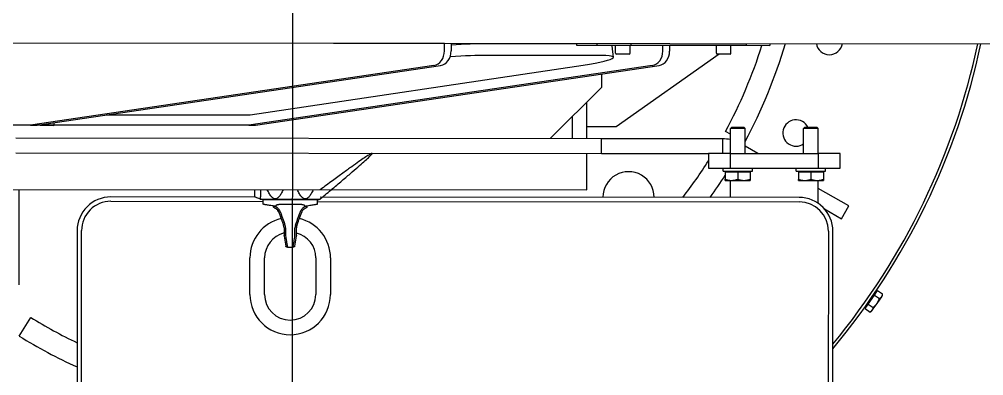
# Model space of a CAD drawing. Header units: millimetres. Extents: x -179076 to 119312, y -18667 to 180141.
# Drawn here: x -64025 to -63367, y 128106 to 128349 of the extents above; entities that cross this region are included whole.
import ezdxf

# ---------------------------------------------------------------- set-up
doc = ezdxf.new("R2010")
doc.units = ezdxf.units.MM
for name, color, linetype in [('X-EXT_PH$0$A-254', 254, 'Continuous'), ('X-EXT_PH$0$A-ELE3', 4, 'Continuous'), ('X-EXT_PH$0$A-MEP1a', 5, 'Continuous'), ('X-EXT_PH$0$A-PAT', 251, 'Continuous'), ('X-EXT_PH$0$EA-K', 30, 'Continuous')]:
    doc.layers.add(name, color=color, linetype=linetype)

# ---------------------------------------------------------------- blocks, each defined once
blk = doc.blocks.new('X-EXT_PH$0$bmu_office')
at = {"layer": 'X-EXT_PH$0$A-MEP1a', "color": 251}
for p, q in [((1290948.96, -1565237.36), (1290948.96, -1563974.84)), ((1290948.96, -1565237.36), (1290948.96, -1563974.84)), ((1290582.96, -1564373.21), (1290582.96, -1564013.21)), ((1291092.96, -1564013.21), (1291092.96, -1564373.21)), ((1290579.96, -1564193.21), (1290579.96, -1564373.21)), ((1290582.96, -1564373.21), (1290582.96, -1564193.21)), ((1291092.96, -1564193.21), (1291092.96, -1564373.21)), ((1291095.96, -1564373.21), (1291095.96, -1564193.21)), ((1291135.39, -1564301.12), (1291127.52, -1564313.89)), ((1290553.46, -1564318.54), (1290554.51, -1564318.05)), ((1290557.9, -1564320.39), (1290554.51, -1564318.05)), ((1290549.76, -1564323.89), (1290546.56, -1564328.52)), ((1290552.97, -1564319.26), (1290549.76, -1564323.89)), ((1290550.88, -1564331.59), (1290557.37, -1564322.22)), ((1290555.76, -1564323.48), (1290551.49, -1564329.65)), ((1290555.76, -1564323.48), (1290552.38, -1564321.13)), ((1290553.46, -1564318.54), (1290552.97, -1564319.26)), ((1290557.9, -1564320.39), (1290555.76, -1564323.48)), ((1290556.21, -1564323.89), (1290556.22, -1564323.9)), ((1290556.87, -1564321.88), (1290557.37, -1564322.22)), ((1290546.06, -1564329.23), (1290545.97, -1564330.39)), ((1290549.36, -1564332.73), (1290545.97, -1564330.39)), ((1290546.56, -1564328.52), (1290546.06, -1564329.23)), ((1290551.49, -1564329.65), (1290548.11, -1564327.3)), ((1290551.49, -1564329.65), (1290549.36, -1564332.73)), ((1290550.38, -1564331.25), (1290550.88, -1564331.59)), ((1290552.04, -1564329.92), (1290552.05, -1564329.92)), ((1290922.96, -1564354.71), (1290922.96, -1564329.71)), ((1290932.96, -1564354.71), (1290932.96, -1564329.71)), ((1290967.96, -1564329.71), (1290967.96, -1564354.71)), ((1290977.96, -1564329.71), (1290977.96, -1564354.71)), ((1291135.46, -1564336.21), (1291135.46, -1564401.21)), ((1290947.42, -1564362.72), (1290946.21, -1564369.59)), ((1290948.52, -1564362.25), (1290947.93, -1564362.25)), ((1290949.04, -1564361.71), (1290951.88, -1564361.71)), ((1290952.99, -1564362.25), (1290952.39, -1564362.25)), ((1290954.7, -1564369.59), (1290953.49, -1564362.72)), ((1290946.21, -1564369.62), (1290946.21, -1564369.59)), ((1290946.21, -1564369.62), (1290946.21, -1564369.95)), ((1290946.21, -1564370.24), (1290946.21, -1564369.95)), ((1290946.21, -1564370.24), (1290946.21, -1564375.21)), ((1290947.21, -1564369.5), (1290947.21, -1564369.69)), ((1290947.21, -1564369.69), (1290947.21, -1564369.69)), ((1290947.21, -1564369.85), (1290947.21, -1564375.21)), ((1290953.77, -1564370.09), (1290953.7, -1564369.69)), ((1290953.71, -1564375.21), (1290953.71, -1564369.85)), ((1290954.71, -1564369.62), (1290954.7, -1564369.59)), ((1290954.71, -1564369.95), (1290954.71, -1564369.62)), ((1290954.71, -1564369.95), (1290954.71, -1564370.24)), ((1290954.71, -1564375.21), (1290954.71, -1564370.24)), ((1290945.9, -1564376.92), (1290944.91, -1564379.66)), ((1290956.01, -1564379.66), (1290955.01, -1564376.92)), ((1290574.17, -1564381.75), (1290569.17, -1564390.41)), ((1290585.69, -1564388.41), (1290574.17, -1564381.75)), ((1290944.73, -1564380.14), (1290942.64, -1564385.9)), ((1290958.28, -1564385.9), (1290956.18, -1564380.14)), ((1290569.17, -1564390.41), (1290589.96, -1564402.41)), ((1290939.93, -1564388.77), (1290939.5, -1564388.96)), ((1290961.41, -1564388.96), (1290960.98, -1564388.77)), ((1290589.96, -1564392.18), (1290589.96, -1564407.81)), ((1290931.96, -1564393.21), (1290602.96, -1564393.21)), ((1290931.96, -1564393.21), (1290602.96, -1564393.21)), ((1290602.96, -1564396.21), (1290929.96, -1564396.21)), ((1290649.96, -1564396.21), (1290649.96, -1564407.81)), ((1290929.99, -1564394.76), (1290929.96, -1564394.98)), ((1290932.04, -1564394.21), (1290929.99, -1564394.76)), ((1290970.92, -1564394.76), (1290929.99, -1564394.76)), ((1290931.96, -1564391.64), (1290931.96, -1564394.21)), ((1290931.96, -1564394.21), (1290968.96, -1564394.21)), ((1290942.58, -1564391.21), (1290958.33, -1564391.21)), ((1290968.87, -1564394.21), (1290970.92, -1564394.76)), ((1290968.96, -1564391.64), (1290968.96, -1564394.21)), ((1291072.96, -1564393.21), (1290968.96, -1564393.21)), ((1291072.96, -1564393.21), (1290968.96, -1564393.21)), ((1290970.92, -1564394.76), (1290970.96, -1564394.98)), ((1290974.63, -1564396.35), (1290970.96, -1564395.01)), ((1290974.25, -1564396.21), (1291072.96, -1564396.21)), ((1290974.96, -1564401.21), (1290974.96, -1564396.81)), ((1291141.96, -1564401.21), (1290747.96, -1564401.21)), ((1290747.96, -1564401.21), (1290747.96, -1564426.21)), ((1290590.71, -1564407.81), (1290586.46, -1564407.81)), ((1290586.46, -1564413.61), (1290586.46, -1564408.57)), ((1290599.21, -1564407.81), (1290590.71, -1564407.81)), ((1290594.96, -1564413.61), (1290594.96, -1564408.57)), ((1290603.46, -1564407.81), (1290599.21, -1564407.81)), ((1290603.46, -1564413.61), (1290603.46, -1564408.57)), ((1290640.71, -1564407.81), (1290636.46, -1564407.81)), ((1290636.46, -1564413.61), (1290636.46, -1564408.57)), ((1290649.21, -1564407.81), (1290640.71, -1564407.81)), ((1290644.96, -1564413.61), (1290644.96, -1564408.57)), ((1290653.46, -1564407.81), (1290649.21, -1564407.81)), ((1290653.46, -1564413.61), (1290653.46, -1564408.57)), ((1290589.96, -1564416.21), (1290574.96, -1564416.21)), ((1290574.96, -1564416.21), (1290574.96, -1564426.21)), ((1290604.96, -1564414.21), (1290584.96, -1564414.21)), ((1290584.96, -1564414.21), (1290584.96, -1564416.21)), ((1290594.96, -1564413.61), (1290586.46, -1564413.61)), ((1290587.26, -1564413.61), (1290587.26, -1564414.21)), ((1290589.96, -1564426.21), (1290589.96, -1564416.21)), ((1290649.96, -1564416.21), (1290589.96, -1564416.21)), ((1290603.46, -1564413.61), (1290594.96, -1564413.61)), ((1290602.66, -1564413.61), (1290602.66, -1564414.21)), ((1290604.96, -1564414.21), (1290604.96, -1564416.21)), ((1290654.96, -1564414.21), (1290634.96, -1564414.21)), ((1290634.96, -1564414.21), (1290634.96, -1564416.21)), ((1290644.96, -1564413.61), (1290636.46, -1564413.61)), ((1290637.26, -1564413.61), (1290637.26, -1564414.21)), ((1290653.46, -1564413.61), (1290644.96, -1564413.61)), ((1290664.96, -1564416.21), (1290649.96, -1564416.21)), ((1290649.96, -1564416.21), (1290649.96, -1564426.21)), ((1290652.66, -1564413.61), (1290652.66, -1564414.21)), ((1290654.96, -1564414.21), (1290654.96, -1564416.21)), ((1290664.96, -1564426.21), (1290664.96, -1564416.21)), ((1290574.96, -1564426.21), (1290589.96, -1564426.21)), ((1290649.96, -1564426.21), (1290589.96, -1564426.21)), ((1290589.96, -1564426.21), (1290589.96, -1564443.29)), ((1290599.96, -1564426.21), (1290599.96, -1564443.29)), ((1290631.17, -1564426.21), (1290639.96, -1564431.28)), ((1290639.96, -1564426.21), (1290639.96, -1564443.29)), ((1290649.96, -1564426.21), (1290664.96, -1564426.21)), ((1290649.96, -1564426.21), (1290649.96, -1564443.29)), ((1290655.46, -1564436.21), (1290655.46, -1564426.21)), ((1290713.12, -1564426.21), (1290664.96, -1564426.21)), ((1290737.96, -1564426.21), (1290713.12, -1564426.21)), ((1291137.96, -1564426.21), (1290737.96, -1564426.21)), ((1290737.96, -1564426.21), (1290737.96, -1564436.21)), ((1290655.46, -1564436.21), (1290713.12, -1564436.21)), ((1290713.12, -1564436.21), (1290737.96, -1564436.21)), ((1290737.96, -1564436.21), (1291137.96, -1564436.21)), ((1290737.96, -1564471.21), (1290772.96, -1564436.21)), ((1290747.96, -1564436.21), (1290747.96, -1564461.21)), ((1290757.96, -1564451.21), (1290757.96, -1564436.21)), ((1290589.96, -1564443.29), (1290599.96, -1564443.29)), ((1290590.88, -1564444.21), (1290589.96, -1564443.29)), ((1290599.04, -1564444.21), (1290599.96, -1564443.29)), ((1290639.96, -1564443.29), (1290649.96, -1564443.29)), ((1290640.88, -1564444.21), (1290639.96, -1564443.29)), ((1290649.04, -1564444.21), (1290649.96, -1564443.29)), ((1290649.96, -1564439.31), (1290653.34, -1564441.13)), ((1290599.04, -1564444.21), (1290590.88, -1564444.21)), ((1290649.04, -1564444.21), (1290640.88, -1564444.21)), ((1290657.65, -1564494.01), (1290727.96, -1564444.21)), ((1290974.14, -1564445.21), (1290698.74, -1564486.14)), ((1290703.33, -1564486.14), (1290978.73, -1564445.21)), ((1290727.96, -1564444.21), (1290747.96, -1564444.21)), ((1291123.27, -1564445.21), (1290847.87, -1564486.14)), ((1290852.46, -1564486.14), (1291127.86, -1564445.21)), ((1290978.73, -1564445.21), (1290974.14, -1564445.21)), ((1290978.73, -1564445.21), (1291109.08, -1564445.21)), ((1291109.08, -1564445.21), (1291119.6, -1564445.21)), ((1291111.6, -1564445.61), (1291111.6, -1564446.94)), ((1291112.2, -1564445.01), (1291121, -1564445.01)), ((1291115.61, -1564446.35), (1291115.61, -1564445.01)), ((1291118.46, -1564445.92), (1291118.46, -1564445.01)), ((1291119.6, -1564445.21), (1291123.27, -1564445.21)), ((1291127.86, -1564445.21), (1291123.27, -1564445.21)), ((1291127.86, -1564445.21), (1291348.63, -1564445.21)), ((1290977.94, -1564452.33), (1290755.14, -1564485.72)), ((1291076.17, -1564452.21), (1290979.53, -1564452.21)), ((1290737.96, -1564480.31), (1290737.96, -1564471.21)), ((1290649.61, -1564494.61), (1290649.61, -1564500.01)), ((1290650.21, -1564494.01), (1290659.01, -1564494.01)), ((1290659.61, -1564494.61), (1290659.61, -1564500.01)), ((1290691.54, -1564500.01), (1290691.54, -1564496.07)), ((1290696.13, -1564496.07), (1290696.13, -1564500.01)), ((1290718.43, -1564494.61), (1290718.43, -1564500.01)), ((1290719.03, -1564494.01), (1290727.83, -1564494.01)), ((1290728.43, -1564494.61), (1290728.43, -1564500.01)), ((1290729.86, -1564491.73), (1290730.66, -1564499.67)), ((1290740.78, -1564493.04), (1290816.49, -1564493.04)), ((1290840.67, -1564501.21), (1290840.67, -1564496.07)), ((1290845.25, -1564496.07), (1290845.25, -1564501.21)), ((1291366.24, -1564501.21), (1288934.29, -1564501.21)), ((1290639.21, -1564500.01), (1290622.99, -1564500.01)), ((1290622.99, -1564501.21), (1290622.99, -1564500.01)), ((1290717.99, -1564500.01), (1290639.21, -1564500.01)), ((1290639.21, -1564501.21), (1290639.21, -1564500.01)), ((1290649.18, -1564500.01), (1290649.61, -1564499.71)), ((1290717.99, -1564501.21), (1290717.99, -1564500.01)), ((1290741.16, -1564500.01), (1290717.99, -1564500.01)), ((1290755.05, -1564500.01), (1290741.16, -1564500.01)), ((1290741.16, -1564501.21), (1290741.16, -1564500.01)), ((1290755.05, -1564501.21), (1290755.05, -1564500.01)), ((1290755.05, -1564500.98), (1290817.29, -1564500.98)), ((1291348.63, -1564501.21), (1290845.25, -1564501.21))]:
    blk.add_line(p, q, dxfattribs=at)
for centre, radius, start, end in [((1290950.46, -1564601.21), 352.5, 58.35631, 65.62129), ((1290950.46, -1564601.21), 482, 140.2348, 168.02594), ((1290950.46, -1564601.21), 480, 140.52256, 167.9753), ((1290950.46, -1564601.21), 480, 140.52256, 167.9753), ((1290950.46, -1564601.21), 337.5, 58.35631, 64.46191), ((1290950.46, -1564329.71), 27.5, 0, 180), ((1290950.46, -1564329.71), 17.5, 0, 180), ((1290950.46, -1564354.71), 27.5, 180, 256.93252), ((1290950.46, -1564354.71), 17.5, 180, 255.94477), ((1290950.46, -1564354.71), 17.5, 284.05523, 0), ((1290950.46, -1564354.71), 27.5, 283.06748, 0), ((1290602.96, -1564373.21), 23, 180, 270), ((1290602.96, -1564373.21), 20, 180, 270), ((1290602.96, -1564373.21), 20, 180, 270), ((1291072.96, -1564373.21), 20, 270, 0), ((1291072.96, -1564373.21), 23, 270, 0), ((1291072.96, -1564373.21), 20, 270, 0), ((1290937.94, -1564384.19), 6, 297.20496, 297.205), ((1290950.46, -1564601.21), 352.5, 144.43964, 147.41072), ((1290950.46, -1564601.21), 337.5, 142.59772, 147.77128), ((1290719.46, -1564396.21), 17.5, 180, 0), ((1290974.46, -1564396.81), 0.5, 359.99988, 69.99995), ((1290605.15, -1564440.19), 9, 206.51264, 125.26892), ((1290950.46, -1564601.21), 352.5, 151.7452, 163.51956), ((1290950.46, -1564601.21), 337.5, 151.68506, 162.55129), ((1291112.2, -1564445.61), 0.6, 90, 180), ((1291121, -1564445.61), 0.6, 14.33767, 90), ((1290582.44, -1564502.6), 9, 8.88422, 171.11578), ((1290650.21, -1564494.61), 0.6, 90, 180), ((1290659.01, -1564494.61), 0.6, 0, 90), ((1290719.03, -1564494.61), 0.6, 90, 180), ((1290727.83, -1564494.61), 0.6, 0, 90)]:
    blk.add_arc(centre, radius, start, end, dxfattribs=at)
for centre, major_axis, ratio, start_param, end_param in [((1290946.71, -1564369.67), (0.499, -0.044), 0.887189, 1.64826, 3.064129), ((1290954.21, -1564369.67), (-0.499, -0.044), 0.887189, 3.219056, 4.634925), ((1290941.21, -1564375.21), (0.83, 4.93), 0.999715, 4.530481, 4.879646), ((1290959.96, -1564375.17), (5.18, 0.89), 0.974931, 2.976123, 3.316511), ((1290937.38, -1564383.95), (-5.16, 2.19), 0.94473, 3.085798, 3.191169), ((1290963.53, -1564383.95), (-5.15, -2.19), 0.944833, 6.233599, 6.338982), ((1290979.53, -1564468.21), (0, 16), 0.819152, 0, 0.122173), ((1290699.73, -1564496.07), (0, 10), 0.819152, 0.121143, 1.570796), ((1290704.32, -1564496.07), (0, 10), 0.819152, 0.121143, 1.570796), ((1290789.56, -1564485.72), (-59.7, -6), 0.069901, 5.319743, 6.89054), ((1290848.86, -1564496.07), (0, 10), 0.819152, 0.121143, 1.570796), ((1290853.45, -1564496.07), (0, 10), 0.819152, 0.121143, 1.570796), ((1290865.27, -1564485.72), (59.7, 6), 0.069901, 3.748947, 4.293675), ((1290790.36, -1564493.66), (-59.7, -6), 0.069901, 0, 0.087335), ((1290866.07, -1564493.66), (-59.7, -6), 0.069901, 0.607354, 1.124227)]:
    blk.add_ellipse(centre, major_axis=major_axis, ratio=ratio, start_param=start_param, end_param=end_param, dxfattribs=at)
for points, weights in [([(1290554.51, -1564318.05), (1290553.46, -1564318.54), (1290552.97, -1564319.26)], [1, 1.0379548493, 1]), ([(1290549.76, -1564323.89), (1290548.77, -1564325.32), (1290548.11, -1564327.3)], [1, 1.0379548493, 1]), ([(1290552.38, -1564321.13), (1290550.75, -1564322.46), (1290549.76, -1564323.89)], [1, 1.0379548493, 1]), ([(1290552.97, -1564319.26), (1290552.47, -1564319.98), (1290552.38, -1564321.13)], [1, 1.0379548493, 1]), ([(1290546.56, -1564328.52), (1290546.06, -1564329.23), (1290545.97, -1564330.39)], [1, 1.0379548493, 1]), ([(1290548.11, -1564327.3), (1290547.06, -1564327.8), (1290546.56, -1564328.52)], [1, 1.0379548493, 1]), ([(1290929.96, -1564394.98), (1290859.52, -1564453.62), (1290929.96, -1564401.21)], [1.11747537856, 1.11747537856, 1.09267004985]), ([(1290934.8, -1564401.21), (1290940.21, -1564389.02), (1290945.62, -1564401.21)], [1.09267004985, 1.14228070727, 1.09267004985]), ([(1290955.3, -1564401.21), (1290960.71, -1564389.02), (1290966.12, -1564401.21)], [1.09267004985, 1.14228070727, 1.09267004985]), ([(1290970.96, -1564395.03), (1290970.38, -1564395.46), (1290970.96, -1564394.98)], [1.06442805147, 1.06462075613, 1.06462075613]), ([(1290586.46, -1564408.57), (1290586.46, -1564407.81), (1290586.46, -1564407.81)], [1, 1.0379548493, 1]), ([(1290590.71, -1564407.81), (1290588.73, -1564407.81), (1290586.46, -1564408.57)], [1, 1.0379548493, 1]), ([(1290594.96, -1564408.57), (1290592.68, -1564407.81), (1290590.71, -1564407.81)], [1, 1.0379548493, 1]), ([(1290599.21, -1564407.81), (1290597.23, -1564407.81), (1290594.96, -1564408.57)], [1, 1.0379548493, 1]), ([(1290603.46, -1564408.57), (1290601.18, -1564407.81), (1290599.21, -1564407.81)], [1, 1.0379548493, 1]), ([(1290603.46, -1564407.81), (1290603.46, -1564407.81), (1290603.46, -1564408.57)], [1, 1.0379548493, 1]), ([(1290636.46, -1564408.57), (1290636.46, -1564407.81), (1290636.46, -1564407.81)], [1, 1.0379548493, 1]), ([(1290640.71, -1564407.81), (1290638.73, -1564407.81), (1290636.46, -1564408.57)], [1, 1.0379548493, 1]), ([(1290644.96, -1564408.57), (1290642.68, -1564407.81), (1290640.71, -1564407.81)], [1, 1.0379548493, 1]), ([(1290649.21, -1564407.81), (1290647.23, -1564407.81), (1290644.96, -1564408.57)], [1, 1.0379548493, 1]), ([(1290653.46, -1564408.57), (1290651.18, -1564407.81), (1290649.21, -1564407.81)], [1, 1.0379548493, 1]), ([(1290653.46, -1564407.81), (1290653.46, -1564407.81), (1290653.46, -1564408.57)], [1, 1.0379548493, 1])]:
    blk.add_rational_spline(points, weights, degree=2, dxfattribs=at)
for points, knots in [([(1290948.54, -1564362.12), (1290948.54, -1564362.12), (1290948.54, -1564362.12), (1290948.54, -1564362.12), (1290948.54, -1564362.12), (1290948.54, -1564362.14), (1290948.54, -1564362.17), (1290948.53, -1564362.2), (1290948.52, -1564362.24), (1290948.51, -1564362.29), (1290948.5, -1564362.36), (1290948.49, -1564362.44), (1290948.47, -1564362.55), (1290948.46, -1564362.62), (1290948.44, -1564362.7), (1290948.43, -1564362.79), (1290948.4, -1564362.94), (1290948.37, -1564363.11), (1290948.33, -1564363.31), (1290948.32, -1564363.41), (1290948.3, -1564363.51), (1290948.28, -1564363.62), (1290948.24, -1564363.86), (1290948.19, -1564364.13), (1290948.14, -1564364.43), (1290948.12, -1564364.54), (1290948.1, -1564364.65), (1290948.08, -1564364.77), (1290948.02, -1564365.11), (1290947.95, -1564365.48), (1290947.88, -1564365.88), (1290947.86, -1564365.99), (1290947.84, -1564366.1), (1290947.82, -1564366.2), (1290947.74, -1564366.66), (1290947.66, -1564367.14), (1290947.57, -1564367.65), (1290947.55, -1564367.74), (1290947.54, -1564367.82), (1290947.52, -1564367.91), (1290947.42, -1564368.47), (1290947.32, -1564369.07), (1290947.21, -1564369.69)], [0.5001235, 0.5001235, 0.5001235, 0.5001235, 0.5001249, 0.5001249, 0.5001249, 0.5384615, 0.5384615, 0.5384615, 0.572344, 0.572344, 0.572344, 0.6153846, 0.6153846, 0.6153846, 0.6445199, 0.6445199, 0.6445199, 0.6923077, 0.6923077, 0.6923077, 0.7166325, 0.7166325, 0.7166325, 0.7692308, 0.7692308, 0.7692308, 0.7887691, 0.7887691, 0.7887691, 0.8461538, 0.8461538, 0.8461538, 0.8610029, 0.8610029, 0.8610029, 0.9230769, 0.9230769, 0.9230769, 0.933307, 0.933307, 0.933307, 1, 1, 1, 1]), ([(1290947.43, -1564362.66), (1290947.43, -1564362.66), (1290947.43, -1564362.66), (1290947.43, -1564362.66), (1290947.43, -1564362.66), (1290947.43, -1564362.67), (1290947.43, -1564362.67), (1290947.43, -1564362.68), (1290947.43, -1564362.68), (1290947.43, -1564362.68), (1290947.43, -1564362.69), (1290947.43, -1564362.7), (1290947.42, -1564362.72)], [0.4999574, 0.4999574, 0.4999574, 0.4999574, 0.5, 0.5, 0.5, 0.75, 0.75, 0.75, 0.8115697, 0.8115697, 0.8115697, 1, 1, 1, 1]), ([(1290947.43, -1564362.66), (1290947.44, -1564362.64), (1290947.44, -1564362.63), (1290947.46, -1564362.56), (1290947.48, -1564362.51), (1290947.54, -1564362.42), (1290947.58, -1564362.38), (1290947.66, -1564362.32), (1290947.71, -1564362.29), (1290947.81, -1564362.26), (1290947.87, -1564362.25), (1290947.93, -1564362.25)], [0, 0, 0, 0, 0.00521497, 0.00521497, 0.02114676, 0.02114676, 0.03707937, 0.03707937, 0.05298908, 0.05298908, 0.06953016, 0.06953016, 0.06953016, 0.06953016]), ([(1290948.54, -1564362.12), (1290948.55, -1564362.09), (1290948.56, -1564362.07), (1290948.58, -1564361.99), (1290948.61, -1564361.94), (1290948.67, -1564361.86), (1290948.71, -1564361.82), (1290948.8, -1564361.76), (1290948.85, -1564361.74), (1290948.95, -1564361.72), (1290948.99, -1564361.71), (1290949.04, -1564361.71)], [0, 0, 0, 0, 0.00872805, 0.00872805, 0.02425746, 0.02425746, 0.04020342, 0.04020342, 0.05613474, 0.05613474, 0.06956063, 0.06956063, 0.06956063, 0.06956063]), ([(1290951.88, -1564361.71), (1290951.93, -1564361.71), (1290951.98, -1564361.72), (1290952.09, -1564361.75), (1290952.13, -1564361.78), (1290952.22, -1564361.84), (1290952.26, -1564361.88), (1290952.32, -1564361.97), (1290952.34, -1564362.02), (1290952.36, -1564362.09), (1290952.37, -1564362.1), (1290952.37, -1564362.12)], [0, 0, 0, 0, 0.01615904, 0.01615904, 0.03208272, 0.03208272, 0.04801483, 0.04801483, 0.06394664, 0.06394664, 0.06953355, 0.06953355, 0.06953355, 0.06953355]), ([(1290953.7, -1564369.69), (1290953.59, -1564369.07), (1290953.49, -1564368.47), (1290953.39, -1564367.91), (1290953.37, -1564367.82), (1290953.36, -1564367.74), (1290953.34, -1564367.65), (1290953.25, -1564367.14), (1290953.17, -1564366.66), (1290953.09, -1564366.2), (1290953.07, -1564366.1), (1290953.05, -1564365.99), (1290953.03, -1564365.88), (1290952.96, -1564365.48), (1290952.89, -1564365.11), (1290952.83, -1564364.77), (1290952.81, -1564364.65), (1290952.79, -1564364.54), (1290952.77, -1564364.43), (1290952.72, -1564364.13), (1290952.68, -1564363.86), (1290952.63, -1564363.62), (1290952.61, -1564363.51), (1290952.6, -1564363.41), (1290952.58, -1564363.31), (1290952.54, -1564363.11), (1290952.51, -1564362.94), (1290952.49, -1564362.79), (1290952.47, -1564362.7), (1290952.46, -1564362.62), (1290952.44, -1564362.55), (1290952.43, -1564362.44), (1290952.41, -1564362.36), (1290952.4, -1564362.29), (1290952.39, -1564362.24), (1290952.38, -1564362.2), (1290952.38, -1564362.17), (1290952.37, -1564362.14), (1290952.37, -1564362.12), (1290952.37, -1564362.12), (1290952.37, -1564362.12), (1290952.37, -1564362.12), (1290952.37, -1564362.12)], [0, 0, 0, 0, 0.0666927, 0.0666927, 0.0666927, 0.0769231, 0.0769231, 0.0769231, 0.1389972, 0.1389972, 0.1389972, 0.1538462, 0.1538462, 0.1538462, 0.2112308, 0.2112308, 0.2112308, 0.2307692, 0.2307692, 0.2307692, 0.2833675, 0.2833675, 0.2833675, 0.3076923, 0.3076923, 0.3076923, 0.3554801, 0.3554801, 0.3554801, 0.3846154, 0.3846154, 0.3846154, 0.427656, 0.427656, 0.427656, 0.4615385, 0.4615385, 0.4615385, 0.4998751, 0.4998751, 0.4998751, 0.4998765, 0.4998765, 0.4998765, 0.4998765]), ([(1290952.99, -1564362.25), (1290953.04, -1564362.25), (1290953.09, -1564362.26), (1290953.2, -1564362.29), (1290953.24, -1564362.32), (1290953.33, -1564362.38), (1290953.37, -1564362.42), (1290953.43, -1564362.51), (1290953.45, -1564362.56), (1290953.47, -1564362.62), (1290953.48, -1564362.64), (1290953.48, -1564362.66)], [0, 0, 0, 0, 0.01615652, 0.01615652, 0.03208029, 0.03208029, 0.0480124, 0.0480124, 0.06394421, 0.06394421, 0.06953468, 0.06953468, 0.06953468, 0.06953468]), ([(1290953.49, -1564362.72), (1290953.49, -1564362.7), (1290953.48, -1564362.69), (1290953.48, -1564362.68), (1290953.48, -1564362.68), (1290953.48, -1564362.68), (1290953.48, -1564362.67), (1290953.48, -1564362.67), (1290953.48, -1564362.66), (1290953.48, -1564362.66), (1290953.48, -1564362.66), (1290953.48, -1564362.66), (1290953.48, -1564362.66)], [0, 0, 0, 0, 0.1884303, 0.1884303, 0.1884303, 0.25, 0.25, 0.25, 0.4951739, 0.4951739, 0.4951739, 0.5000426, 0.5000426, 0.5000426, 0.5000426]), ([(1290947.71, -1564369.46), (1290947.65, -1564369.46), (1290947.58, -1564369.46), (1290947.53, -1564369.47), (1290947.47, -1564369.48), (1290947.42, -1564369.5), (1290947.37, -1564369.52), (1290947.33, -1564369.54), (1290947.29, -1564369.57), (1290947.26, -1564369.6), (1290947.23, -1564369.63), (1290947.21, -1564369.66), (1290947.21, -1564369.69)], [0, 0, 0, 0, 0.25, 0.25, 0.25, 0.5, 0.5, 0.5, 0.75, 0.75, 0.75, 1, 1, 1, 1]), ([(1290953.7, -1564369.69), (1290953.7, -1564369.66), (1290953.68, -1564369.63), (1290953.65, -1564369.6), (1290953.62, -1564369.57), (1290953.59, -1564369.54), (1290953.54, -1564369.52), (1290953.5, -1564369.5), (1290953.44, -1564369.48), (1290953.39, -1564369.47), (1290953.33, -1564369.46), (1290953.27, -1564369.46), (1290953.21, -1564369.46)], [0, 0, 0, 0, 0.25, 0.25, 0.25, 0.5, 0.5, 0.5, 0.75, 0.75, 0.75, 1, 1, 1, 1]), ([(1290946.84, -1564377.26), (1290946.58, -1564378), (1290946.31, -1564378.74), (1290946.04, -1564379.48), (1290946.03, -1564379.5), (1290946.02, -1564379.52), (1290946.02, -1564379.53), (1290945.74, -1564380.29), (1290945.46, -1564381.06), (1290945.19, -1564381.81), (1290944.91, -1564382.57), (1290944.64, -1564383.33), (1290944.37, -1564384.07), (1290944.36, -1564384.08), (1290944.36, -1564384.1), (1290944.35, -1564384.12), (1290944.09, -1564384.84), (1290943.83, -1564385.54), (1290943.58, -1564386.24)], [0, 0, 0, 0, 0.243593, 0.243593, 0.243593, 0.25, 0.25, 0.25, 0.499697, 0.499697, 0.499697, 0.75, 0.75, 0.75, 0.755795, 0.755795, 0.755795, 1, 1, 1, 1]), ([(1290957.34, -1564386.24), (1290957.08, -1564385.54), (1290956.83, -1564384.84), (1290956.56, -1564384.12), (1290956.56, -1564384.1), (1290956.55, -1564384.08), (1290956.54, -1564384.07), (1290956.28, -1564383.33), (1290956, -1564382.57), (1290955.73, -1564381.82), (1290955.45, -1564381.06), (1290955.17, -1564380.3), (1290954.9, -1564379.53), (1290954.89, -1564379.52), (1290954.88, -1564379.5), (1290954.87, -1564379.48), (1290954.6, -1564378.74), (1290954.34, -1564378), (1290954.07, -1564377.26)], [0, 0, 0, 0, 0.244205, 0.244205, 0.244205, 0.25, 0.25, 0.25, 0.5, 0.5, 0.5, 0.75, 0.75, 0.75, 0.756407, 0.756407, 0.756407, 1, 1, 1, 1]), ([(1290944.91, -1564379.66), (1290944.89, -1564379.7), (1290944.88, -1564379.73), (1290944.87, -1564379.76), (1290944.87, -1564379.77), (1290944.86, -1564379.78), (1290944.86, -1564379.79), (1290944.85, -1564379.83), (1290944.83, -1564379.87), (1290944.81, -1564379.91), (1290944.8, -1564379.96), (1290944.78, -1564380), (1290944.77, -1564380.03), (1290944.77, -1564380.04), (1290944.76, -1564380.05), (1290944.76, -1564380.06), (1290944.75, -1564380.09), (1290944.74, -1564380.11), (1290944.73, -1564380.14)], [0.0000029, 0.0000029, 0.0000029, 0.0000029, 0.2013938, 0.2013938, 0.2013938, 0.25, 0.25, 0.25, 0.5, 0.5, 0.5, 0.75, 0.75, 0.75, 0.8089077, 0.8089077, 0.8089077, 1, 1, 1, 1]), ([(1290956.18, -1564380.14), (1290956.17, -1564380.11), (1290956.16, -1564380.09), (1290956.15, -1564380.06), (1290956.15, -1564380.05), (1290956.14, -1564380.04), (1290956.14, -1564380.03), (1290956.13, -1564380), (1290956.11, -1564379.96), (1290956.1, -1564379.92), (1290956.08, -1564379.87), (1290956.07, -1564379.83), (1290956.05, -1564379.79), (1290956.05, -1564379.78), (1290956.05, -1564379.77), (1290956.04, -1564379.76), (1290956.03, -1564379.73), (1290956.02, -1564379.7), (1290956.01, -1564379.66)], [0.0000067, 0.0000067, 0.0000067, 0.0000067, 0.1910922, 0.1910922, 0.1910922, 0.25, 0.25, 0.25, 0.495038, 0.495038, 0.495038, 0.75, 0.75, 0.75, 0.7986062, 0.7986062, 0.7986062, 1, 1, 1, 1]), ([(1290932.38, -1564391.14), (1290932.38, -1564391.14), (1290932.39, -1564391.14), (1290932.42, -1564391.14), (1290932.42, -1564391.14), (1290932.42, -1564391.14), (1290932.42, -1564391.14), (1290932.47, -1564391.13), (1290932.58, -1564391.11), (1290932.75, -1564391.08), (1290932.75, -1564391.08), (1290932.75, -1564391.08), (1290932.75, -1564391.08), (1290932.91, -1564391.06), (1290933.13, -1564391.02), (1290933.39, -1564390.98), (1290933.4, -1564390.98), (1290933.4, -1564390.98), (1290933.41, -1564390.98), (1290933.67, -1564390.94), (1290933.99, -1564390.89), (1290934.35, -1564390.83), (1290934.36, -1564390.83), (1290934.37, -1564390.83), (1290934.38, -1564390.82), (1290934.75, -1564390.77), (1290935.15, -1564390.7), (1290935.61, -1564390.63), (1290935.62, -1564390.63), (1290935.64, -1564390.63), (1290935.66, -1564390.62), (1290936.11, -1564390.55), (1290936.6, -1564390.47), (1290937.13, -1564390.39), (1290937.15, -1564390.39), (1290937.18, -1564390.38), (1290937.2, -1564390.38), (1290937.73, -1564390.29), (1290938.28, -1564390.21), (1290938.88, -1564390.11)], [0.4999853, 0.4999853, 0.4999853, 0.4999853, 0.5384615, 0.5384615, 0.5384615, 0.5387842, 0.5387842, 0.5387842, 0.6153846, 0.6153846, 0.6153846, 0.6163518, 0.6163518, 0.6163518, 0.6923077, 0.6923077, 0.6923077, 0.6939192, 0.6939192, 0.6939192, 0.7692308, 0.7692308, 0.7692308, 0.7714856, 0.7714856, 0.7714856, 0.8461538, 0.8461538, 0.8461538, 0.8490498, 0.8490498, 0.8490498, 0.9230769, 0.9230769, 0.9230769, 0.9266279, 0.9266279, 0.9266279, 1, 1, 1, 1]), ([(1290938.88, -1564390.11), (1290939, -1564390.09), (1290939.12, -1564390.07), (1290939.25, -1564390.04), (1290939.26, -1564390.04), (1290939.26, -1564390.04), (1290939.27, -1564390.04), (1290939.4, -1564390.01), (1290939.54, -1564389.97), (1290939.69, -1564389.92), (1290939.72, -1564389.92), (1290939.74, -1564389.91), (1290939.76, -1564389.9), (1290939.89, -1564389.86), (1290940.02, -1564389.82), (1290940.16, -1564389.76), (1290940.22, -1564389.74), (1290940.28, -1564389.71), (1290940.34, -1564389.68), (1290940.45, -1564389.64), (1290940.57, -1564389.58), (1290940.68, -1564389.52)], [0, 0, 0, 0, 0.238202, 0.238202, 0.238202, 0.25, 0.25, 0.25, 0.5, 0.5, 0.5, 0.539818, 0.539818, 0.539818, 0.75, 0.75, 0.75, 0.840453, 0.840453, 0.840453, 1, 1, 1, 1]), ([(1290939.59, -1564389.96), (1290939.53, -1564389.95), (1290939.48, -1564389.94), (1290939.38, -1564389.9), (1290939.33, -1564389.88), (1290939.25, -1564389.81), (1290939.22, -1564389.77), (1290939.16, -1564389.68), (1290939.14, -1564389.63), (1290939.11, -1564389.52), (1290939.11, -1564389.47), (1290939.12, -1564389.36), (1290939.13, -1564389.31), (1290939.17, -1564389.21), (1290939.2, -1564389.17), (1290939.27, -1564389.09), (1290939.31, -1564389.05), (1290939.37, -1564389.01), (1290939.39, -1564389.01), (1290939.41, -1564389)], [0.0000134, 0.0000134, 0.0000134, 0.0000134, 0.0160859, 0.0160859, 0.0320122, 0.0320122, 0.0479442, 0.0479442, 0.063876, 0.063876, 0.0798079, 0.0798079, 0.0957397, 0.0957397, 0.1116715, 0.1116715, 0.1276033, 0.1276033, 0.1337069, 0.1337069, 0.1337069, 0.1337069]), ([(1290939.41, -1564389), (1290939.41, -1564389), (1290939.42, -1564388.99), (1290939.43, -1564388.99), (1290939.44, -1564388.99), (1290939.44, -1564388.99), (1290939.44, -1564388.98), (1290939.46, -1564388.98), (1290939.48, -1564388.97), (1290939.5, -1564388.96)], [0.5026632, 0.5026632, 0.5026632, 0.5026632, 0.75, 0.75, 0.75, 0.8048381, 0.8048381, 0.8048381, 1, 1, 1, 1]), ([(1290942.34, -1564386.56), (1290942.26, -1564386.7), (1290942.1, -1564386.98), (1290941.81, -1564387.36), (1290941.51, -1564387.7), (1290941.17, -1564388.01), (1290940.8, -1564388.3), (1290940.39, -1564388.55), (1290940.09, -1564388.7), (1290939.93, -1564388.77)], [0, 0, 0, 0, 0.1428571, 0.2857143, 0.4285714, 0.5714286, 0.7142857, 0.8571429, 1, 1, 1, 1]), ([(1290940.73, -1564389.92), (1290940.71, -1564389.87), (1290940.69, -1564389.83), (1290940.66, -1564389.74), (1290940.66, -1564389.69), (1290940.65, -1564389.62), (1290940.65, -1564389.6), (1290940.65, -1564389.56), (1290940.66, -1564389.54), (1290940.67, -1564389.53), (1290940.68, -1564389.52), (1290940.68, -1564389.52)], [-0.06289636, -0.06289636, -0.06289636, -0.06289636, -0.04639435, -0.04639435, -0.02920128, -0.02920128, -0.01423113, -0.01423113, 0, 0, 0.00436464, 0.00436464, 0.00436464, 0.00436464]), ([(1290940.73, -1564389.92), (1290940.74, -1564389.95), (1290940.75, -1564389.98), (1290940.75, -1564390.04), (1290940.75, -1564390.07), (1290940.75, -1564390.1)], [0.00000155, 0.00000155, 0.00000155, 0.00000155, 0.00869131, 0.00869131, 0.01835937, 0.01835937, 0.01835937, 0.01835937]), ([(1290942.58, -1564391.21), (1290942.33, -1564391.21), (1290942.05, -1564391.19), (1290941.52, -1564391.07), (1290941.27, -1564390.97), (1290940.98, -1564390.74), (1290940.9, -1564390.66), (1290940.8, -1564390.5), (1290940.78, -1564390.45), (1290940.75, -1564390.33), (1290940.74, -1564390.27), (1290940.74, -1564390.21), (1290940.74, -1564390.17), (1290940.74, -1564390.14), (1290940.75, -1564390.1)], [0.8371561, 0.8371561, 0.8371561, 0.8371561, 0.92207, 0.92207, 1.0069839, 1.0069839, 1.0435153, 1.0435153, 1.061781, 1.061781, 1.0800467, 1.0800467, 1.0800467, 1.0907792, 1.0907792, 1.0907792, 1.0907792]), ([(1290941.47, -1564389.04), (1290941.71, -1564388.86), (1290941.93, -1564388.67), (1290942.14, -1564388.47), (1290942.16, -1564388.45), (1290942.19, -1564388.42), (1290942.21, -1564388.4), (1290942.43, -1564388.18), (1290942.63, -1564387.94), (1290942.8, -1564387.7), (1290942.8, -1564387.7), (1290942.81, -1564387.69), (1290942.81, -1564387.69), (1290942.99, -1564387.44), (1290943.14, -1564387.19), (1290943.27, -1564386.94), (1290943.27, -1564386.93), (1290943.28, -1564386.92), (1290943.29, -1564386.9), (1290943.41, -1564386.67), (1290943.5, -1564386.45), (1290943.58, -1564386.24)], [0, 0, 0, 0, 0.22398, 0.22398, 0.22398, 0.25, 0.25, 0.25, 0.494725, 0.494725, 0.494725, 0.5, 0.5, 0.5, 0.75, 0.75, 0.75, 0.765346, 0.765346, 0.765346, 1, 1, 1, 1]), ([(1290942.42, -1564386.41), (1290942.41, -1564386.43), (1290942.4, -1564386.45), (1290942.39, -1564386.47), (1290942.39, -1564386.47), (1290942.38, -1564386.47), (1290942.38, -1564386.48), (1290942.37, -1564386.5), (1290942.36, -1564386.51), (1290942.36, -1564386.53), (1290942.35, -1564386.53), (1290942.35, -1564386.53), (1290942.35, -1564386.54), (1290942.35, -1564386.55), (1290942.34, -1564386.55), (1290942.34, -1564386.56)], [0.0000006, 0.0000006, 0.0000006, 0.0000006, 0.2879291, 0.2879291, 0.2879291, 0.3333333, 0.3333333, 0.3333333, 0.6666667, 0.6666667, 0.6666667, 0.7320435, 0.7320435, 0.7320435, 1, 1, 1, 1]), ([(1290957.34, -1564386.24), (1290957.41, -1564386.45), (1290957.51, -1564386.67), (1290957.62, -1564386.9), (1290957.63, -1564386.92), (1290957.64, -1564386.93), (1290957.65, -1564386.94), (1290957.77, -1564387.19), (1290957.92, -1564387.44), (1290958.1, -1564387.69), (1290958.1, -1564387.69), (1290958.11, -1564387.7), (1290958.11, -1564387.7), (1290958.29, -1564387.94), (1290958.48, -1564388.18), (1290958.7, -1564388.4), (1290958.73, -1564388.42), (1290958.75, -1564388.45), (1290958.77, -1564388.47), (1290958.98, -1564388.67), (1290959.2, -1564388.86), (1290959.44, -1564389.04)], [0, 0, 0, 0, 0.2346543, 0.2346543, 0.2346543, 0.25, 0.25, 0.25, 0.5, 0.5, 0.5, 0.5052754, 0.5052754, 0.5052754, 0.75, 0.75, 0.75, 0.7760196, 0.7760196, 0.7760196, 1, 1, 1, 1]), ([(1290958.28, -1564385.9), (1290958.28, -1564385.9), (1290958.28, -1564385.9), (1290958.28, -1564385.9), (1290958.28, -1564385.9), (1290958.28, -1564385.9), (1290958.28, -1564385.9), (1290958.28, -1564385.9), (1290958.28, -1564385.9), (1290958.28, -1564385.92), (1290958.29, -1564385.94), (1290958.45, -1564386.37), (1290958.65, -1564386.72), (1290959.06, -1564387.32), (1290959.28, -1564387.57), (1290959.67, -1564387.95), (1290959.85, -1564388.1), (1290960, -1564388.21)], [0.0000111, 0.0000111, 0.0000111, 0.0000111, 0.0000112, 0.0000112, 0.0001009, 0.0001009, 0.0002802, 0.0002802, 0.0007169, 0.0007169, 0.010032, 0.010032, 0.2055865, 0.2055865, 0.405009, 0.405009, 0.5767233, 0.5767233, 0.5767233, 0.5767233]), ([(1290958.28, -1564385.9), (1290958.28, -1564385.9), (1290958.28, -1564385.9), (1290958.28, -1564385.9), (1290958.28, -1564385.9), (1290958.28, -1564385.91), (1290958.28, -1564385.91), (1290958.29, -1564385.95), (1290958.31, -1564385.98), (1290958.37, -1564386.14), (1290958.42, -1564386.26), (1290958.71, -1564386.85), (1290958.99, -1564387.23), (1290959.53, -1564387.83), (1290959.8, -1564388.06), (1290960.24, -1564388.38), (1290960.42, -1564388.48), (1290960.42, -1564388.48)], [0, 0, 0, 0, 0.0002441, 0.0002441, 0.0007324, 0.0007324, 0.0026855, 0.0026855, 0.0183113, 0.0183113, 0.0808517, 0.0808517, 0.3322867, 0.3322867, 0.5835482, 0.5835482, 0.8356352, 0.8356352, 0.8356352, 0.8356352]), ([(1290960.17, -1564390.1), (1290960.17, -1564390.14), (1290960.18, -1564390.17), (1290960.18, -1564390.21), (1290960.18, -1564390.27), (1290960.17, -1564390.33), (1290960.13, -1564390.45), (1290960.11, -1564390.5), (1290960.01, -1564390.66), (1290959.93, -1564390.74), (1290959.64, -1564390.97), (1290959.39, -1564391.07), (1290958.86, -1564391.19), (1290958.59, -1564391.21), (1290958.33, -1564391.21)], [1.0693144, 1.0693144, 1.0693144, 1.0693144, 1.0800467, 1.0800467, 1.0800467, 1.0983124, 1.0983124, 1.1165781, 1.1165781, 1.1531095, 1.1531095, 1.2380235, 1.2380235, 1.3229374, 1.3229374, 1.3229374, 1.3229374]), ([(1290958.57, -1564386.56), (1290958.57, -1564386.55), (1290958.57, -1564386.55), (1290958.56, -1564386.54), (1290958.56, -1564386.53), (1290958.56, -1564386.53), (1290958.56, -1564386.53), (1290958.55, -1564386.51), (1290958.54, -1564386.5), (1290958.53, -1564386.48), (1290958.53, -1564386.47), (1290958.53, -1564386.47), (1290958.52, -1564386.47), (1290958.52, -1564386.45), (1290958.51, -1564386.43), (1290958.49, -1564386.41)], [0.0000008, 0.0000008, 0.0000008, 0.0000008, 0.2679564, 0.2679564, 0.2679564, 0.3333333, 0.3333333, 0.3333333, 0.6666667, 0.6666667, 0.6666667, 0.7120709, 0.7120709, 0.7120709, 1, 1, 1, 1]), ([(1290960.04, -1564389.42), (1290960.04, -1564389.42), (1290960.04, -1564389.42), (1290960.04, -1564389.42), (1290960.1, -1564389.45), (1290960.16, -1564389.49), (1290960.23, -1564389.52)], [0.7980311, 0.7980311, 0.7980311, 0.7980311, 0.8, 0.8, 0.8, 1, 1, 1, 1]), ([(1290960.18, -1564389.92), (1290960.17, -1564389.95), (1290960.16, -1564389.98), (1290960.16, -1564390.04), (1290960.16, -1564390.07), (1290960.17, -1564390.1)], [-0.01836478, -0.01836478, -0.01836478, -0.01836478, -0.00967172, -0.00967172, -0.00000013, -0.00000013, -0.00000013, -0.00000013]), ([(1290960.18, -1564389.92), (1290960.2, -1564389.87), (1290960.22, -1564389.82), (1290960.23, -1564389.78), (1290960.25, -1564389.73), (1290960.26, -1564389.69), (1290960.26, -1564389.66), (1290960.27, -1564389.62), (1290960.27, -1564389.59), (1290960.26, -1564389.57), (1290960.26, -1564389.55), (1290960.24, -1564389.53), (1290960.23, -1564389.52)], [0.000001, 0.000001, 0.000001, 0.000001, 0.25, 0.25, 0.25, 0.5, 0.5, 0.5, 0.75, 0.75, 0.75, 1, 1, 1, 1]), ([(1290960.23, -1564389.52), (1290960.3, -1564389.56), (1290960.37, -1564389.59), (1290960.44, -1564389.63), (1290960.55, -1564389.67), (1290960.65, -1564389.72), (1290960.75, -1564389.76), (1290960.87, -1564389.81), (1290960.98, -1564389.85), (1290961.09, -1564389.88), (1290961.14, -1564389.9), (1290961.19, -1564389.92), (1290961.24, -1564389.93), (1290961.39, -1564389.98), (1290961.54, -1564390.01), (1290961.67, -1564390.04), (1290961.8, -1564390.07), (1290961.92, -1564390.1), (1290962.04, -1564390.11)], [0, 0, 0, 0, 0.100195, 0.100195, 0.100195, 0.25, 0.25, 0.25, 0.42504, 0.42504, 0.42504, 0.5, 0.5, 0.5, 0.748721, 0.748721, 0.748721, 1, 1, 1, 1]), ([(1290960.4, -1564388.47), (1290960.41, -1564388.48), (1290960.42, -1564388.48), (1290960.42, -1564388.48), (1290960.42, -1564388.48), (1290960.42, -1564388.49), (1290960.42, -1564388.49), (1290960.42, -1564388.49), (1290960.43, -1564388.49), (1290960.43, -1564388.49), (1290960.43, -1564388.49), (1290960.43, -1564388.49)], [0, 0, 0, 0, 0.04759265, 0.04759265, 0.05651672, 0.05651672, 0.05776967, 0.05776967, 0.05897546, 0.05897546, 0.05937164, 0.05937164, 0.05937164, 0.05937164]), ([(1290961.5, -1564389), (1290961.55, -1564389.02), (1290961.6, -1564389.05), (1290961.67, -1564389.12), (1290961.71, -1564389.16), (1290961.76, -1564389.25), (1290961.78, -1564389.3), (1290961.8, -1564389.41), (1290961.8, -1564389.46), (1290961.79, -1564389.57), (1290961.78, -1564389.62), (1290961.73, -1564389.72), (1290961.7, -1564389.76), (1290961.63, -1564389.84), (1290961.58, -1564389.87), (1290961.49, -1564389.92), (1290961.44, -1564389.94), (1290961.37, -1564389.95), (1290961.35, -1564389.95), (1290961.33, -1564389.96)], [0, 0, 0, 0, 0.0159969, 0.0159969, 0.0319255, 0.0319255, 0.0478574, 0.0478574, 0.0637892, 0.0637892, 0.0797211, 0.0797211, 0.0956529, 0.0956529, 0.1115848, 0.1115848, 0.1275166, 0.1275166, 0.133696, 0.133696, 0.133696, 0.133696]), ([(1290961.41, -1564388.96), (1290961.44, -1564388.97), (1290961.45, -1564388.98), (1290961.47, -1564388.98), (1290961.47, -1564388.99), (1290961.48, -1564388.99), (1290961.48, -1564388.99), (1290961.49, -1564388.99), (1290961.5, -1564389), (1290961.5, -1564389), (1290961.5, -1564389), (1290961.5, -1564389), (1290961.5, -1564389)], [0, 0, 0, 0, 0.2002124, 0.2002124, 0.2002124, 0.25, 0.25, 0.25, 0.5, 0.5, 0.5, 0.5024188, 0.5024188, 0.5024188, 0.5024188]), ([(1290962.04, -1564390.11), (1290962.63, -1564390.21), (1290963.18, -1564390.29), (1290963.71, -1564390.38), (1290963.73, -1564390.38), (1290963.76, -1564390.39), (1290963.78, -1564390.39), (1290964.31, -1564390.47), (1290964.8, -1564390.55), (1290965.25, -1564390.62), (1290965.27, -1564390.63), (1290965.29, -1564390.63), (1290965.31, -1564390.63), (1290965.76, -1564390.7), (1290966.17, -1564390.77), (1290966.53, -1564390.82), (1290966.54, -1564390.83), (1290966.55, -1564390.83), (1290966.56, -1564390.83), (1290966.92, -1564390.89), (1290967.24, -1564390.94), (1290967.5, -1564390.98), (1290967.51, -1564390.98), (1290967.51, -1564390.98), (1290967.52, -1564390.98), (1290967.78, -1564391.02), (1290968, -1564391.06), (1290968.16, -1564391.08), (1290968.16, -1564391.08), (1290968.16, -1564391.08), (1290968.17, -1564391.08), (1290968.33, -1564391.11), (1290968.44, -1564391.13), (1290968.49, -1564391.14), (1290968.49, -1564391.14), (1290968.49, -1564391.14), (1290968.49, -1564391.14), (1290968.52, -1564391.14), (1290968.53, -1564391.14), (1290968.53, -1564391.14)], [0, 0, 0, 0, 0.0733721, 0.0733721, 0.0733721, 0.0769231, 0.0769231, 0.0769231, 0.1509502, 0.1509502, 0.1509502, 0.1538462, 0.1538462, 0.1538462, 0.2285144, 0.2285144, 0.2285144, 0.2307692, 0.2307692, 0.2307692, 0.3060808, 0.3060808, 0.3060808, 0.3076923, 0.3076923, 0.3076923, 0.3836482, 0.3836482, 0.3836482, 0.3846154, 0.3846154, 0.3846154, 0.4612158, 0.4612158, 0.4612158, 0.4615385, 0.4615385, 0.4615385, 0.5000148, 0.5000148, 0.5000148, 0.5000148]), ([(1290931.96, -1564391.64), (1290931.96, -1564391.58), (1290931.97, -1564391.53), (1290932, -1564391.43), (1290932.02, -1564391.38), (1290932.09, -1564391.29), (1290932.13, -1564391.26), (1290932.21, -1564391.19), (1290932.26, -1564391.17), (1290932.33, -1564391.15), (1290932.34, -1564391.15), (1290932.35, -1564391.15), (1290932.36, -1564391.15), (1290932.36, -1564391.14), (1290932.37, -1564391.14), (1290932.37, -1564391.14), (1290932.37, -1564391.14), (1290932.37, -1564391.14), (1290932.38, -1564391.14), (1290932.38, -1564391.14), (1290932.38, -1564391.14), (1290932.38, -1564391.14), (1290932.38, -1564391.14), (1290932.38, -1564391.14), (1290932.38, -1564391.14), (1290932.38, -1564391.14), (1290932.38, -1564391.14), (1290932.38, -1564391.14), (1290932.38, -1564391.14), (1290932.38, -1564391.14)], [0.00000412, 0.00000412, 0.00000412, 0.00000412, 0.01615747, 0.01615747, 0.03208122, 0.03208122, 0.04801333, 0.04801333, 0.06394512, 0.06394512, 0.06717025, 0.06717025, 0.06878894, 0.06878894, 0.06959906, 0.06959906, 0.07000421, 0.07000421, 0.0702068, 0.0702068, 0.0703081, 0.0703081, 0.07035875, 0.07035875, 0.07038407, 0.07038407, 0.07039673, 0.07039673, 0.0704094, 0.0704094, 0.0704094, 0.0704094]), ([(1290968.53, -1564391.14), (1290968.55, -1564391.14), (1290968.57, -1564391.15), (1290968.6, -1564391.16), (1290968.62, -1564391.16), (1290968.68, -1564391.19), (1290968.73, -1564391.22), (1290968.81, -1564391.28), (1290968.85, -1564391.32), (1290968.91, -1564391.41), (1290968.93, -1564391.46), (1290968.95, -1564391.55), (1290968.96, -1564391.6), (1290968.96, -1564391.64)], [0, 0, 0, 0, 0.00522653, 0.00522653, 0.01039671, 0.01039671, 0.02632867, 0.02632867, 0.04225625, 0.04225625, 0.0583069, 0.0583069, 0.07044066, 0.07044066, 0.07044066, 0.07044066]), ([(1290970.96, -1564395.03), (1290970.95, -1564395.08), (1290970.91, -1564395.23), (1290970.81, -1564395.78), (1290970.72, -1564396.25), (1290970.59, -1564397.35), (1290970.53, -1564398.06), (1290970.53, -1564399.59), (1290970.59, -1564400.42), (1290970.69, -1564401.21)], [-0.9471476, -0.9471476, -0.9471476, -0.9471476, -0.7482728, -0.7482728, -0.4949576, -0.4949576, -0.2474788, -0.2474788, -0.0089662, -0.0089662, -0.0089662, -0.0089662])]:
    blk.add_open_spline(points, degree=3, knots=knots, dxfattribs=at)
for points in [[(1290947.43, -1564362.66), (1290947.43, -1564362.66), (1290947.43, -1564362.66), (1290947.43, -1564362.66)], [(1290947.93, -1564362.25), (1290947.93, -1564362.25), (1290947.93, -1564362.25), (1290947.93, -1564362.25)], [(1290952.99, -1564362.25), (1290952.99, -1564362.25), (1290952.99, -1564362.25), (1290952.99, -1564362.25)], [(1290953.48, -1564362.66), (1290953.48, -1564362.66), (1290953.48, -1564362.66), (1290953.48, -1564362.66)], [(1290947.21, -1564369.69), (1290947.21, -1564369.75), (1290947.21, -1564369.8), (1290947.21, -1564369.85)], [(1290953.7, -1564369.69), (1290953.71, -1564369.75), (1290953.71, -1564369.8), (1290953.71, -1564369.85)], [(1290946.84, -1564377.26), (1290946.92, -1564377.04), (1290947.06, -1564376.6), (1290947.18, -1564375.91), (1290947.21, -1564375.44), (1290947.21, -1564375.21)], [(1290953.71, -1564375.21), (1290953.71, -1564375.44), (1290953.73, -1564375.91), (1290953.86, -1564376.6), (1290953.99, -1564377.04), (1290954.07, -1564377.26)], [(1290940.68, -1564389.52), (1290940.76, -1564389.48), (1290940.84, -1564389.44), (1290940.91, -1564389.4)], [(1290940.9, -1564388.21), (1290941.07, -1564388.09), (1290941.26, -1564387.94), (1290941.45, -1564387.74)], [(1290940.91, -1564389.4), (1290940.93, -1564389.39), (1290940.95, -1564389.38), (1290940.97, -1564389.36)], [(1290940.97, -1564389.36), (1290941.03, -1564389.33), (1290941.08, -1564389.3), (1290941.13, -1564389.27)], [(1290941.13, -1564389.27), (1290941.15, -1564389.25), (1290941.18, -1564389.23), (1290941.21, -1564389.22)], [(1290941.2, -1564387.97), (1290941.42, -1564387.78), (1290941.67, -1564387.54), (1290941.9, -1564387.24)], [(1290941.21, -1564389.22), (1290941.24, -1564389.19), (1290941.28, -1564389.17), (1290941.31, -1564389.15)], [(1290941.31, -1564389.15), (1290941.33, -1564389.14), (1290941.35, -1564389.12), (1290941.37, -1564389.11)], [(1290941.37, -1564389.11), (1290941.4, -1564389.09), (1290941.44, -1564389.06), (1290941.47, -1564389.04)], [(1290942.42, -1564386.41), (1290942.5, -1564386.25), (1290942.57, -1564386.08), (1290942.64, -1564385.9)], [(1290958.28, -1564385.9), (1290958.34, -1564386.08), (1290958.42, -1564386.25), (1290958.49, -1564386.41)], [(1290960.98, -1564388.77), (1290960.82, -1564388.7), (1290960.52, -1564388.55), (1290960.12, -1564388.3), (1290959.75, -1564388.01), (1290959.41, -1564387.7), (1290959.1, -1564387.36), (1290958.82, -1564386.98), (1290958.65, -1564386.7), (1290958.57, -1564386.56)], [(1290959.02, -1564387.24), (1290959.25, -1564387.54), (1290959.49, -1564387.79), (1290959.71, -1564387.98)], [(1290959.44, -1564389.04), (1290959.47, -1564389.06), (1290959.5, -1564389.08), (1290959.54, -1564389.1)], [(1290959.54, -1564389.1), (1290959.61, -1564389.16), (1290959.69, -1564389.21), (1290959.76, -1564389.26)], [(1290959.76, -1564389.26), (1290959.8, -1564389.28), (1290959.83, -1564389.3), (1290959.87, -1564389.32)], [(1290959.87, -1564389.32), (1290959.92, -1564389.35), (1290959.98, -1564389.39), (1290960.04, -1564389.42)], [(1290961.21, -1564389.34), (1290961.21, -1564389.34), (1290961.21, -1564389.34), (1290961.21, -1564389.34)], [(1290968.96, -1564391.64), (1290968.96, -1564391.64), (1290968.96, -1564391.64), (1290968.96, -1564391.64)], [(1290649.96, -1564435.62), (1290651.76, -1564436.01), (1290653.61, -1564436.21), (1290655.46, -1564436.21)]]:
    blk.add_open_spline(points, degree=3, dxfattribs=at)

msp = doc.modelspace()

# ---------------------------------------------------------------- hatches: boundary and pattern name
at = {"layer": 'X-EXT_PH$0$A-254'}
h = msp.add_hatch(color=256, dxfattribs=at)
h.dxf.hatch_style = 1
edge = h.paths.add_edge_path(flags=16)
edge.add_arc((-150113.34, 146990.77), 116300, 0, 7.2498053)
edge.add_arc((-40000.75, 160998.48), 5300, 7.24981, 83.51554)
edge.add_arc((-62813.34, -39709.23), 207300, 83.5155446, 96.4844554)
edge.add_arc((-85625.94, 160998.48), 5300, 96.48446, 172.75019)
edge.add_arc((24486.66, 146990.77), 116300, 172.7501947, 180)
edge.add_arc((24486.66, 146990.77), 116300, 180, 187.2498053)
edge.add_arc((-85625.94, 132983.06), 5300, 187.24981, 263.51554)
edge.add_arc((-62813.34, 333690.77), 207300, 263.5155446, 276.4844554)
edge.add_arc((-40000.75, 132983.06), 5300, 276.48446, 352.75019)
edge.add_arc((-150113.34, 146990.77), 116300, 352.7501947, 360)
edge = h.paths.add_edge_path()
edge.add_arc((-150113.34, 146990.77), 116800, 0, 7.2498053)
edge.add_arc((-40000.75, 160998.48), 5800, 7.249805, 83.515545)
edge.add_arc((-62813.34, -39709.23), 207800, 83.5155446, 96.4844554)
edge.add_arc((-85625.94, 160998.48), 5800, 96.484455, 172.750195)
edge.add_arc((24486.66, 146990.77), 116800, 172.7501947, 180)
edge.add_arc((24486.66, 146990.77), 116800, 180, 187.2498053)
edge.add_arc((-85625.94, 132983.06), 5800, 187.249805, 263.515545)
edge.add_arc((-62813.34, 333690.77), 207800, 263.5155446, 276.4844554)
edge.add_arc((-40000.75, 132983.06), 5800, 276.484455, 352.750195)
edge.add_arc((-150113.34, 146990.77), 116800, 352.7501947, 360)
at = {"layer": 'X-EXT_PH$0$A-PAT'}
h = msp.add_hatch(dxfattribs=at)
h.set_pattern_fill('NET', color=256, scale=600)
h.set_pattern_definition([(0, (-165939.6, 60614), (0, 1905), []), (90, (-165939.6, 60614), (-1905, 1e-13), [])])
h.paths.add_polyline_path([(-81613.34, 153190.77), (-42913.34, 153190.77), (-42913.34, 140790.77), (-81613.34, 140790.77)], flags=16)
h.paths.add_polyline_path([(-42863.34, 145590.77), (-42763.34, 140790.77), (-42713.34, 140790.77)], flags=16)
edge = h.paths.add_edge_path()
edge.add_arc((-40000.75, 160998.48), 5300, 7.24981, 83.51554)
edge.add_arc((-62813.34, -39709.23), 207300, 83.5155446, 96.4844554)
edge.add_arc((-85625.94, 160998.48), 5300, 96.48446, 172.75019)
edge.add_arc((24486.66, 146990.77), 116300, 172.7501947, 187.2498053)
edge.add_arc((-85625.94, 132983.06), 5300, 187.24981, 263.51554)
edge.add_arc((-62813.34, 333690.77), 207300, 263.5155446, 276.4844554)
edge.add_arc((-40000.75, 132983.06), 5300, 276.48446, 352.75019)
edge.add_arc((-150113.34, 146990.77), 116300, 352.7501947, 367.2498053)

# ---------------------------------------------------------------- linework, layer by layer
at = {"layer": 'X-EXT_PH$0$A-ELE3', "color": 11, "true_color": 0xf27172}
for points in [[(-35013.34, 146990.77, 0.031644), (-35933.52, 161515.88, 0.345625), (-39537.72, 165072.25, 0.056648), (-86088.97, 165072.25, 0.345625), (-89693.16, 161515.88, 0.031644), (-90613.34, 146990.77, 0.031644), (-89693.16, 132465.65, 0.345625), (-86088.97, 128909.29, 0.056648), (-39537.72, 128909.29, 0.345625), (-35933.52, 132465.65, 0.031644)], [(-35163.34, 146990.77, 0.031644), (-36082.32, 161496.95, 0.345625), (-39554.66, 164923.21, 0.056648), (-86072.03, 164923.21, 0.345625), (-89544.36, 161496.95, 0.031644), (-90463.34, 146990.77, 0.031644), (-89544.36, 132484.58, 0.345625), (-86072.03, 129058.33, 0.056648), (-39554.66, 129058.33, 0.345625), (-36082.32, 132484.58, 0.031644)]]:
    msp.add_lwpolyline(points, format="xyb", close=True, dxfattribs=at)

# ---------------------------------------------------------------- block references
at = {"layer": 'X-EXT_PH$0$EA-K', "rotation": 179.9557597577192}
msp.add_blockref('X-EXT_PH$0$bmu_office', (1225901.81, -1437164.97), dxfattribs=at)

doc.saveas('drawing.dxf')
